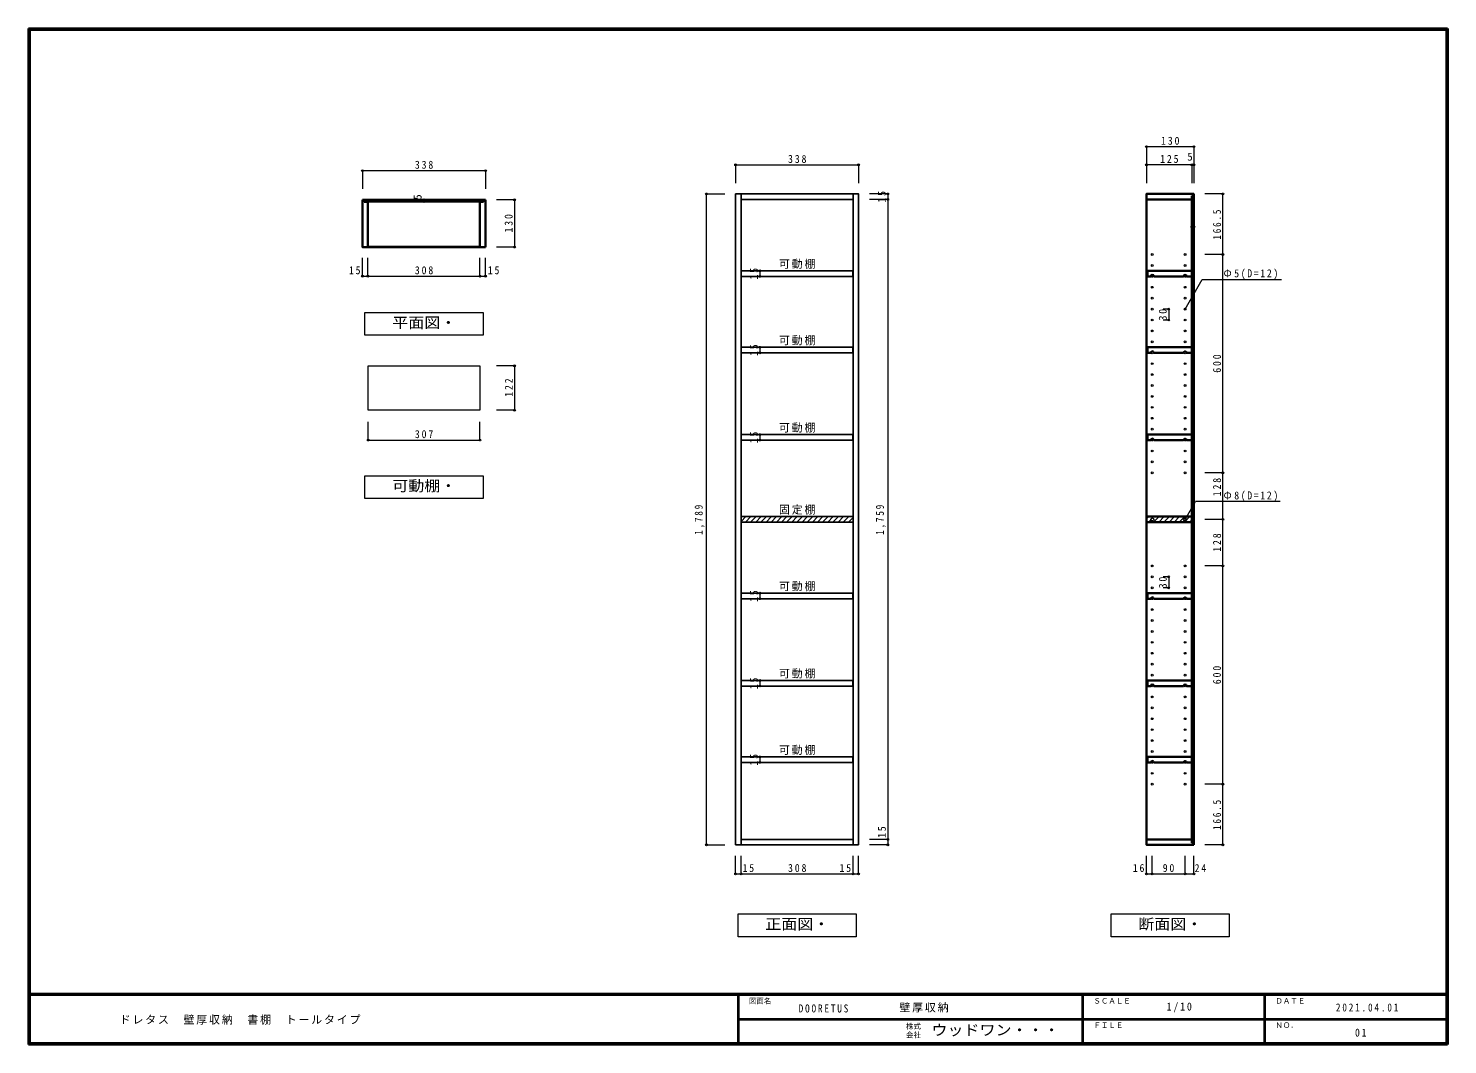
# Model space of a CAD drawing. Units: millimetres at full size, sheet at 1:10. Extents: x -1961 to 1939, y -1432 to 1361.
import ezdxf
from ezdxf.enums import TextEntityAlignment as Align

# ---------------------------------------------------------------- set-up
doc = ezdxf.new("R2010")
doc.units = ezdxf.units.MM
doc.header["$LTSCALE"] = 10
doc.header["$PDMODE"] = 32
doc.header["$PDSIZE"] = 5
for name, color, linetype, lineweight in [('0-1_本体', 2, 'Continuous', 35), ('0-4_棚', 2, 'Continuous', 35), ('0-5_ダボ', 7, 'Continuous', 18), ('0-A_文字', 7, 'Continuous', 18), ('0-B_寸法', 7, 'Continuous', 9), ('0-C_ハッチ', 4, 'Continuous', 9), ('F-1_枠', 6, 'Continuous', 40)]:
    doc.layers.add(name, color=color, linetype=linetype, lineweight=lineweight)
doc.layers.add('F-A_文字', color=7, linetype='Continuous')
doc.styles.add('ＭＳ ゴシック', font='')
doc.styles.get('ＭＳ ゴシック').set_extended_font_data('MS Gothic')

msp = doc.modelspace()

# ---------------------------------------------------------------- linework, layer by layer
at = {"layer": '0-1_本体', "color": 3, "lineweight": 25}
for p, q in [((-2.52, -882.98), (-2.52, 906.02)), ((305.48, 906.02), (305.48, -882.98)), ((-2.52, 891.02), (305.48, 891.02)), ((-1028.02, 762.02), (-720.02, 762.02)), ((305.48, -867.98), (-2.52, -867.98))]:
    msp.add_line(p, q, dxfattribs=at)
at = {"layer": '0-1_本体'}
for p, q in [((1236.48, 900.52), (1241.48, 900.52)), ((-1043.02, 890.02), (-1038.02, 890.02)), ((-1038.02, 890.02), (-1038.02, 884.02)), ((-1028.02, 884.02), (-1038.02, 884.02)), ((-1037.52, 885.02), (-710.52, 885.02)), ((-1028.02, 884.02), (-1028.02, 760.02)), ((-720.02, 884.02), (-710.02, 884.02)), ((-720.02, 884.02), (-720.02, 760.02)), ((-710.52, 885.02), (-710.52, 890.02)), ((-710.02, 890.02), (-710.02, 884.02)), ((-710.02, 890.02), (-705.02, 890.02)), ((-705.02, 760.02), (-705.02, 890.02)), ((1111.48, 891.02), (1236.48, 891.02)), ((-1028.02, 760.02), (-720.02, 760.02)), ((-705.02, 760.02), (-720.02, 760.02)), ((1236.48, -867.98), (1111.48, -867.98))]:
    msp.add_line(p, q, dxfattribs=at)
at = {"layer": '0-1_本体', "color": 3, "lineweight": 25}
msp.add_lwpolyline([(320.48, -882.98), (-17.52, -882.98), (-17.52, 906.02), (320.48, 906.02)], close=True, dxfattribs=at)
at = {"layer": '0-1_本体'}
msp.add_lwpolyline([(1241.48, -882.98), (1111.48, -882.98), (1111.48, 906.02), (1241.48, 906.02)], close=True, dxfattribs=at)
for points in [[(1236.48, 900.52), (1236.48, -877.48), (1241.48, -877.48)], [(-1043.02, 890.02), (-1043.02, 760.02), (-1028.02, 760.02)], [(-1037.52, 885.02), (-1037.52, 890.02), (-710.52, 890.02)]]:
    msp.add_lwpolyline(points, dxfattribs=at)
at = {"layer": '0-4_棚', "color": 3, "lineweight": 25}
for p, q in [((-2.02, 694.52), (-2.02, 679.52)), ((-2.02, 484.52), (-2.02, 469.52)), ((-2.02, 244.52), (-2.02, 229.52)), ((-2.52, 19.02), (-2.52, 4.02)), ((-2.02, -191.48), (-2.02, -206.48)), ((-2.02, -431.48), (-2.02, -446.48)), ((-2.02, -641.48), (-2.02, -656.48))]:
    msp.add_line(p, q, dxfattribs=at)
at = {"layer": '0-4_棚'}
for p, q in [((1114.48, 679.52), (1123.48, 679.52)), ((1131.48, 679.52), (1213.48, 679.52)), ((1221.48, 679.52), (1236.48, 679.52)), ((1114.48, 469.52), (1123.48, 469.52)), ((1131.48, 469.52), (1213.48, 469.52)), ((1221.48, 469.52), (1236.48, 469.52)), ((1114.48, 229.52), (1123.48, 229.52)), ((1131.48, 229.52), (1213.48, 229.52)), ((1221.48, 229.52), (1236.48, 229.52)), ((1114.48, -206.48), (1123.48, -206.48)), ((1131.48, -206.48), (1213.48, -206.48)), ((1221.48, -206.48), (1236.48, -206.48)), ((1114.48, -446.48), (1123.48, -446.48)), ((1131.48, -446.48), (1213.48, -446.48)), ((1221.48, -446.48), (1236.48, -446.48)), ((1114.48, -656.48), (1123.48, -656.48)), ((1131.48, -656.48), (1213.48, -656.48)), ((1221.48, -656.48), (1236.48, -656.48))]:
    msp.add_line(p, q, dxfattribs=at)
at = {"layer": '0-4_棚', "color": 7, "lineweight": 18}
for p, q in [((-1027.02, 433.52), (-720.02, 433.52)), ((-720.02, 433.52), (-720.02, 311.52))]:
    msp.add_line(p, q, dxfattribs=at)
at = {"layer": '0-4_棚', "color": 3, "lineweight": 25}
for points in [[(-2.02, 679.52), (304.98, 679.52), (304.98, 694.52), (-2.02, 694.52)], [(-2.02, 469.52), (304.98, 469.52), (304.98, 484.52), (-2.02, 484.52)], [(-2.02, 229.52), (304.98, 229.52), (304.98, 244.52), (-2.02, 244.52)], [(-2.52, 4.02), (305.48, 4.02), (305.48, 19.02), (-2.52, 19.02)], [(-2.02, -206.48), (304.98, -206.48), (304.98, -191.48), (-2.02, -191.48)], [(-2.02, -446.48), (304.98, -446.48), (304.98, -431.48), (-2.02, -431.48)], [(-2.02, -656.48), (304.98, -656.48), (304.98, -641.48), (-2.02, -641.48)]]:
    msp.add_lwpolyline(points, dxfattribs=at)
at = {"layer": '0-4_棚'}
for points in [[(1236.48, 679.52), (1236.48, 694.52), (1114.48, 694.52), (1114.48, 679.52)], [(1236.48, 469.52), (1236.48, 484.52), (1114.48, 484.52), (1114.48, 469.52)], [(1236.48, 229.52), (1236.48, 244.52), (1114.48, 244.52), (1114.48, 229.52)], [(1236.48, -206.48), (1236.48, -191.48), (1114.48, -191.48), (1114.48, -206.48)], [(1236.48, -446.48), (1236.48, -431.48), (1114.48, -431.48), (1114.48, -446.48)], [(1236.48, -656.48), (1236.48, -641.48), (1114.48, -641.48), (1114.48, -656.48)]]:
    msp.add_lwpolyline(points, dxfattribs=at)
at = {"layer": '0-4_棚', "color": 7, "lineweight": 18}
msp.add_lwpolyline([(-720.02, 311.52), (-1027.02, 311.52), (-1027.02, 433.52)], dxfattribs=at)
at = {"layer": '0-4_棚'}
msp.add_lwpolyline([(1236.48, 4.02), (1111.48, 4.02), (1111.48, 19.02), (1236.48, 19.02)], close=True, dxfattribs=at)
for centre in [(1127.48, 679.52), (1217.48, 679.52), (1127.48, 469.52), (1217.48, 469.52), (1127.48, 229.52), (1217.48, 229.52), (1127.48, -206.48), (1217.48, -206.48), (1127.48, -446.48), (1217.48, -446.48), (1127.48, -656.48), (1217.48, -656.48)]:
    msp.add_arc(centre, 4, 0, 180, dxfattribs=at)
at = {"layer": '0-5_ダボ'}
for centre, radius in [((1127.48, 739.52), 2.5), ((1217.48, 739.52), 2.5), ((1127.48, 709.52), 2.5), ((1217.48, 709.52), 2.5), ((1127.48, 679.52), 2.5), ((1217.48, 679.52), 2.5), ((1127.48, 649.52), 2.5), ((1217.48, 649.52), 2.5), ((1127.48, 619.52), 2.5), ((1127.48, 589.52), 2.5), ((1217.48, 619.52), 2.5), ((1217.48, 589.52), 2.5), ((1127.48, 559.52), 2.5), ((1217.48, 559.52), 2.5), ((1127.48, 529.52), 2.5), ((1217.48, 529.52), 2.5), ((1127.48, 499.52), 2.5), ((1127.48, 469.52), 2.5), ((1217.48, 499.52), 2.5), ((1217.48, 469.52), 2.5), ((1127.48, 439.52), 2.5), ((1217.48, 439.52), 2.5), ((1127.48, 409.52), 2.5), ((1217.48, 409.52), 2.5), ((1127.48, 379.52), 2.5), ((1127.48, 349.52), 2.5), ((1217.48, 379.52), 2.5), ((1217.48, 349.52), 2.5), ((1127.48, 319.52), 2.5), ((1217.48, 319.52), 2.5), ((1127.48, 289.52), 2.5), ((1217.48, 289.52), 2.5), ((1127.48, 259.52), 2.5), ((1217.48, 259.52), 2.5), ((1127.48, 229.52), 2.5), ((1127.48, 199.52), 2.5), ((1217.48, 229.52), 2.5), ((1217.48, 199.52), 2.5), ((1127.48, 169.52), 2.5), ((1217.48, 169.52), 2.5), ((1127.48, 139.52), 2.5), ((1217.48, 139.52), 2.5), ((1127.48, 11.52), 4), ((1217.48, 11.52), 4), ((1127.48, -116.48), 2.5), ((1217.48, -116.48), 2.5), ((1127.48, -146.48), 2.5), ((1217.48, -146.48), 2.5), ((1127.48, -176.48), 2.5), ((1217.48, -176.48), 2.5), ((1127.48, -206.48), 2.5), ((1127.48, -236.48), 2.5), ((1217.48, -206.48), 2.5), ((1217.48, -236.48), 2.5), ((1127.48, -266.48), 2.5), ((1217.48, -266.48), 2.5), ((1127.48, -296.48), 2.5), ((1217.48, -296.48), 2.5), ((1127.48, -326.48), 2.5), ((1217.48, -326.48), 2.5), ((1127.48, -356.48), 2.5), ((1127.48, -386.48), 2.5), ((1217.48, -356.48), 2.5), ((1217.48, -386.48), 2.5), ((1127.48, -416.48), 2.5), ((1217.48, -416.48), 2.5), ((1127.48, -446.48), 2.5), ((1217.48, -446.48), 2.5), ((1127.48, -476.48), 2.5), ((1127.48, -506.48), 2.5), ((1217.48, -476.48), 2.5), ((1217.48, -506.48), 2.5), ((1127.48, -536.48), 2.5), ((1217.48, -536.48), 2.5), ((1127.48, -566.48), 2.5), ((1217.48, -566.48), 2.5), ((1127.48, -596.48), 2.5), ((1127.48, -626.48), 2.5), ((1217.48, -596.48), 2.5), ((1217.48, -626.48), 2.5), ((1127.48, -656.48), 2.5), ((1217.48, -656.48), 2.5), ((1127.48, -686.48), 2.5), ((1217.48, -686.48), 2.5), ((1127.48, -716.48), 2.5), ((1217.48, -716.48), 2.5)]:
    msp.add_circle(centre, radius, dxfattribs=at)
at = {"layer": '0-A_文字'}
for p, q in [((-1036.02, 517.52), (-1036.02, 580.02)), ((-711.02, 517.52), (-1036.02, 517.52)), ((-1036.02, 69.02), (-1036.02, 131.52)), ((-711.02, 69.02), (-1036.02, 69.02)), ((-11.02, -1135.48), (-11.02, -1072.98)), ((-11.02, -1072.98), (313.98, -1072.98)), ((313.98, -1072.98), (313.98, -1135.48)), ((1013.98, -1135.48), (1013.98, -1072.98)), ((313.98, -1135.48), (-11.02, -1135.48)), ((1338.98, -1135.48), (1013.98, -1135.48))]:
    msp.add_line(p, q, dxfattribs=at)
for points in [[(-1036.02, 580.02), (-711.02, 580.02), (-711.02, 517.52)], [(-1036.02, 131.52), (-711.02, 131.52), (-711.02, 69.02)], [(1013.98, -1072.98), (1338.98, -1072.98), (1338.98, -1135.48)]]:
    msp.add_lwpolyline(points, dxfattribs=at)
at = {"layer": '0-B_寸法', "color": 4}
for p, q in [((1111.48, 1036.02), (1241.48, 1036.02)), ((1111.48, 1036.02), (1111.48, 936.02)), ((1241.48, 1036.02), (1241.48, 936.02)), ((-17.52, 986.02), (320.48, 986.02)), ((-17.52, 986.02), (-17.52, 936.02)), ((320.48, 986.02), (320.48, 936.02)), ((1236.48, 986.02), (1111.48, 986.02)), ((1241.48, 986.02), (1236.48, 986.02)), ((1236.48, 986.02), (1236.48, 936.02)), ((-705.02, 970.02), (-1043.02, 970.02)), ((-1043.02, 970.02), (-1043.02, 920.02)), ((-705.02, 970.02), (-705.02, 920.02)), ((-97.52, -882.98), (-97.52, 906.02)), ((-97.52, 906.02), (-47.52, 906.02)), ((400.48, 906.02), (350.48, 906.02)), ((400.48, 906.02), (400.48, 891.02)), ((1321.48, 906.02), (1271.48, 906.02)), ((1321.48, 739.52), (1321.48, 906.02)), ((-874.02, 890.02), (-874.02, 885.02)), ((-625.02, 890.02), (-675.02, 890.02)), ((-625.02, 890.02), (-625.02, 760.02)), ((400.48, 891.02), (350.48, 891.02)), ((400.48, 891.02), (400.48, -867.98)), ((1236.48, 816.02), (1236.48, 831.02)), ((1241.48, 816.02), (1241.48, 831.02)), ((1236.48, 816.02), (1241.48, 816.02)), ((-625.02, 760.02), (-675.02, 760.02)), ((-1043.02, 680.02), (-1043.02, 730.02)), ((-1028.02, 680.02), (-1028.02, 730.02)), ((-720.02, 680.02), (-720.02, 730.02)), ((-705.02, 680.02), (-705.02, 730.02)), ((1321.48, 739.52), (1271.48, 739.52)), ((1321.48, 139.52), (1321.48, 739.52)), ((-1043.02, 680.02), (-1027.52, 680.02)), ((-1027.52, 680.02), (-720.52, 680.02)), ((-720.52, 680.02), (-705.02, 680.02)), ((49.04, 694.52), (49.04, 679.52)), ((49.04, 694.52), (99.04, 694.52)), ((49.04, 679.52), (99.04, 679.52)), ((1217.48, 589.52), (1264.55, 671.04)), ((1264.55, 671.04), (1482.57, 671.04)), ((1172.48, 589.52), (1157.48, 589.52)), ((1172.48, 589.52), (1172.48, 559.52)), ((1172.48, 559.52), (1157.48, 559.52)), ((49.04, 484.52), (49.04, 469.52)), ((49.04, 484.52), (99.04, 484.52)), ((49.04, 469.52), (99.04, 469.52)), ((-625.02, 433.52), (-675.02, 433.52)), ((-625.02, 433.52), (-625.02, 311.52)), ((-1027.02, 229.52), (-1027.02, 279.52)), ((-720.02, 229.52), (-720.02, 279.52)), ((-625.02, 311.52), (-675.02, 311.52)), ((49.04, 244.52), (49.04, 229.52)), ((49.04, 244.52), (99.04, 244.52)), ((-1027.02, 229.52), (-720.02, 229.52)), ((49.04, 229.52), (99.04, 229.52)), ((1321.48, 139.52), (1271.48, 139.52)), ((1321.48, 11.52), (1321.48, 139.52)), ((1217.48, 11.52), (1245.83, 60.61)), ((1478.78, 60.61), (1245.83, 60.61)), ((1321.48, 11.52), (1271.48, 11.52)), ((1321.48, -116.48), (1321.48, 11.52)), ((1321.48, -116.48), (1271.48, -116.48)), ((1321.48, -716.48), (1321.48, -116.48)), ((1172.48, -146.48), (1157.48, -146.48)), ((1172.48, -146.48), (1172.48, -176.48)), ((49.04, -191.48), (49.04, -206.48)), ((49.04, -191.48), (99.04, -191.48)), ((1172.48, -176.48), (1157.48, -176.48)), ((49.04, -206.48), (99.04, -206.48)), ((49.04, -431.48), (49.04, -446.48)), ((49.04, -431.48), (99.04, -431.48)), ((49.04, -446.48), (99.04, -446.48)), ((49.04, -641.48), (49.04, -656.48)), ((49.04, -641.48), (99.04, -641.48)), ((49.04, -656.48), (99.04, -656.48)), ((1321.48, -716.48), (1271.48, -716.48)), ((1321.48, -882.98), (1321.48, -716.48)), ((-97.52, -882.98), (-47.52, -882.98)), ((400.48, -867.98), (350.48, -867.98)), ((400.48, -882.98), (350.48, -882.98)), ((400.48, -867.98), (400.48, -882.98)), ((1321.48, -882.98), (1271.48, -882.98)), ((-17.52, -962.98), (-17.52, -912.98)), ((-2.52, -962.98), (-2.52, -912.98)), ((305.48, -962.98), (305.48, -912.98)), ((320.48, -962.98), (320.48, -912.98)), ((1111.48, -962.98), (1111.48, -912.98)), ((1127.48, -962.98), (1127.48, -912.98)), ((1217.48, -962.98), (1217.48, -912.98)), ((1241.48, -962.98), (1241.48, -912.98)), ((-17.52, -962.98), (-2.52, -962.98)), ((-2.52, -962.98), (305.48, -962.98)), ((305.48, -962.98), (320.48, -962.98)), ((1111.48, -962.98), (1127.48, -962.98)), ((1127.48, -962.98), (1217.48, -962.98)), ((1217.48, -962.98), (1241.48, -962.98))]:
    msp.add_line(p, q, dxfattribs=at)
at = {"layer": '0-B_寸法'}
for p in [(1111.48, 1036.02), (1241.48, 1036.02), (-17.52, 986.02), (320.48, 986.02), (1111.48, 986.02), (1236.48, 986.02), (1241.48, 986.02), (-1043.02, 970.02), (-705.02, 970.02), (-97.52, 906.02), (400.48, 906.02), (1321.48, 906.02), (-874.02, 890.02), (-874.02, 885.02), (-625.02, 890.02), (400.48, 891.02), (1236.48, 816.02), (1241.48, 816.02), (-625.02, 760.02), (1321.48, 739.52), (-1043.02, 680.02), (-1028.02, 680.02), (-720.02, 680.02), (-705.02, 680.02), (49.04, 694.52), (49.04, 679.52), (1172.48, 589.52), (1172.48, 559.52), (49.04, 484.52), (49.04, 469.52), (-625.02, 433.52), (-625.02, 311.52), (49.04, 244.52), (-1027.02, 229.52), (-720.02, 229.52), (49.04, 229.52), (1321.48, 139.52), (1321.48, 11.52), (1321.48, -116.48), (1172.48, -146.48), (49.04, -191.48), (1172.48, -176.48), (49.04, -206.48), (49.04, -431.48), (49.04, -446.48), (49.04, -641.48), (49.04, -656.48), (1321.48, -716.48), (-97.52, -882.98), (400.48, -867.98), (400.48, -882.98), (1321.48, -882.98), (-17.52, -962.98), (-2.52, -962.98), (305.48, -962.98), (320.48, -962.98), (1111.48, -962.98), (1127.48, -962.98), (1217.48, -962.98), (1241.48, -962.98)]:
    msp.add_point(p, dxfattribs=at)
at = {"layer": '0-C_ハッチ'}
for p, q in [((-2.52, 6.15), (10.36, 19.02)), ((9.5, 4.02), (24.5, 19.02)), ((23.64, 4.02), (38.64, 19.02)), ((37.79, 4.02), (52.79, 19.02)), ((51.93, 4.02), (66.93, 19.02)), ((66.07, 4.02), (81.07, 19.02)), ((80.21, 4.02), (95.21, 19.02)), ((94.36, 4.02), (109.36, 19.02)), ((108.5, 4.02), (123.5, 19.02)), ((122.64, 4.02), (137.64, 19.02)), ((136.78, 4.02), (151.78, 19.02)), ((150.92, 4.02), (165.92, 19.02)), ((165.07, 4.02), (180.07, 19.02)), ((179.21, 4.02), (194.21, 19.02)), ((193.35, 4.02), (208.35, 19.02)), ((207.49, 4.02), (222.49, 19.02)), ((221.63, 4.02), (236.63, 19.02)), ((235.78, 4.02), (250.78, 19.02)), ((249.92, 4.02), (264.92, 19.02)), ((264.06, 4.02), (279.06, 19.02)), ((278.2, 4.02), (293.2, 19.02)), ((292.35, 4.02), (305.48, 17.16)), ((1111.48, 12.78), (1117.73, 19.02)), ((1116.87, 4.02), (1131.87, 19.02)), ((1131.01, 4.02), (1146.01, 19.02)), ((1145.15, 4.02), (1160.15, 19.02)), ((1159.3, 4.02), (1174.3, 19.02)), ((1173.44, 4.02), (1188.44, 19.02)), ((1187.58, 4.02), (1202.58, 19.02)), ((1201.72, 4.02), (1216.72, 19.02)), ((1215.86, 4.02), (1230.86, 19.02)), ((1230.01, 4.02), (1236.48, 10.5))]:
    msp.add_line(p, q, dxfattribs=at)
at = {"layer": 'F-1_枠'}
for p, q in [((-1961.02, 1361.15), (1938.98, 1361.15)), ((-1961.02, 1361.15), (-1961.02, -1432.19)), ((-1961.02, 1359.48), (1938.98, 1359.48)), ((-1961.02, 1357.81), (1938.98, 1357.81)), ((-1959.35, 1361.15), (-1959.35, -1432.19)), ((-1957.68, 1361.15), (-1957.68, -1432.19)), ((1935.65, 1361.15), (1935.65, -1432.19)), ((1937.32, 1361.15), (1937.32, -1432.19)), ((1938.98, 1361.15), (1938.98, -1432.19)), ((1938.98, -1293.85), (-1961.02, -1293.85)), ((1938.98, -1295.52), (-1961.02, -1295.52)), ((-11.02, -1295.52), (-11.02, -1428.85)), ((935.65, -1295.52), (935.65, -1428.85)), ((1435.65, -1295.52), (1435.65, -1428.85)), ((-11.02, -1362.19), (1935.65, -1362.19)), ((1938.98, -1428.85), (-1961.02, -1428.85)), ((1938.98, -1430.52), (-1961.02, -1430.52)), ((1938.98, -1432.19), (-1961.02, -1432.19))]:
    msp.add_line(p, q, dxfattribs=at)

# ---------------------------------------------------------------- texts
at = {"layer": '0-A_文字', "style": 'ＭＳ ゴシック', "width": 1.1}
for s, p in [('平面図・', (-961.02, 528.77)), ('可動棚・', (-961.02, 80.27)), ('正面図・', (63.98, -1124.23)), ('断面図・', (1088.98, -1124.23))]:
    msp.add_text(s, height=29.33, dxfattribs=at).set_placement(p, align=Align.BOTTOM_LEFT)
at = {"layer": '0-B_寸法', "style": 'ＭＳ ゴシック'}
for p in [(1223.52, 991.02), (1231.48, 821.02)]:
    msp.add_text('5', height=21.99, dxfattribs=at).set_placement(p, align=Align.BOTTOM_LEFT)
msp.add_text('5', height=21.99, rotation=90, dxfattribs=at).set_placement((-874.02, 890.02), align=Align.BOTTOM_LEFT)
at = {"layer": '0-B_寸法', "char_height": 21.99, "attachment_point": 7, "style": 'ＭＳ ゴシック'}
for s, insert in [('\\T1.38;\\W0.9;130', (1151.48, 1041.02)), ('\\T1.38;\\W0.9;338', (-899.02, 975.02)), ('\\T1.38;\\W0.9;338', (126.48, 991.02)), ('\\T1.38;\\W0.9;125', (1148.98, 991.02)), ('\\T1.36;\\W0.9;15', (-1080.15, 685.02)), ('\\T1.38;\\W0.9;308', (-899.02, 685.02)), ('\\T1.36;\\W0.9;15', (-698.47, 685.02)), ('\\T1.17;可動棚', (101.48, 700.02)), ('\\T1.33;\\W0.9;Ф5(D=12)', (1323.37, 671.04)), ('\\T1.17;可動棚', (101.48, 490.02)), ('\\T1.17;可動棚', (101.48, 250.02)), ('\\T1.38;\\W0.9;307', (-899.02, 234.52)), ('\\T1.33;\\W0.9;Ф8(D=12)', (1323.37, 60.61)), ('\\T1.17;固定棚', (101.48, 24.59)), ('\\T1.17;可動棚', (101.48, -185.98)), ('\\T1.17;可動棚', (101.48, -425.98)), ('\\T1.17;可動棚', (101.48, -635.98)), ('\\T1.38;\\W0.9;308', (126.48, -957.98)), ('\\T1.36;\\W0.9;16', (1073.97, -957.98)), ('\\T1.36;\\W0.9;90', (1156.23, -957.98)), ('\\T1.36;\\W0.9;15', (1.56, -957.98)), ('\\T1.36;\\W0.9;15', (267.98, -957.98)), ('\\T1.36;\\W0.9;24', (1243.8, -957.98))]:
    msp.add_mtext(s, dxfattribs=dict(at, insert=insert))
at = {"layer": '0-B_寸法', "char_height": 21.99, "attachment_point": 7, "rotation": 90, "style": 'ＭＳ ゴシック'}
for s, insert in [('\\T1.36;\\W0.9;15', (395.48, 882.27)), ('\\T1.38;\\W0.85;166.5', (1316.48, 780.27)), ('\\T1.38;\\W0.9;130', (-630.02, 800.02)), ('\\T1.36;\\W0.9;15', (44.04, 670.77)), ('\\T1.36;\\W0.9;30', (1167.48, 558.27)), ('\\T1.36;\\W0.9;15', (44.04, 460.77)), ('\\T1.38;\\W0.9;600', (1316.48, 414.52)), ('\\T1.38;\\W0.9;122', (-630.02, 348.52)), ('\\T1.36;\\W0.9;15', (44.04, 220.77)), ('\\T1.38;\\W0.9;128', (1316.48, 75.07)), ('\\T1.38;\\W0.85;1,789', (-102.52, -30.98)), ('\\T1.38;\\W0.85;1,759', (395.48, -30.98)), ('\\T1.38;\\W0.9;128', (1316.48, -77.48)), ('\\T1.36;\\W0.9;30', (1167.48, -177.73)), ('\\T1.36;\\W0.9;15', (44.04, -215.23)), ('\\T1.36;\\W0.9;15', (44.04, -455.23)), ('\\T1.38;\\W0.9;600', (1316.48, -441.48)), ('\\T1.36;\\W0.9;15', (44.04, -665.23)), ('\\T1.38;\\W0.85;166.5', (1316.48, -842.23)), ('\\T1.36;\\W0.9;15', (395.48, -863.88))]:
    msp.add_mtext(s, dxfattribs=dict(at, insert=insert))
at = {"layer": 'F-A_文字', "style": 'ＭＳ ゴシック'}
for s, p in [('図面名', (18.98, -1323.85)), ('ＳＣＡＬＥ', (965.65, -1323.85)), ('ＤＡＴＥ', (1465.65, -1323.85)), ('株式', (450.65, -1393.52)), ('会社', (450.65, -1417.52)), ('ＦＩＬＥ', (965.65, -1390.52)), ('ＮＯ．', (1465.65, -1390.52))]:
    msp.add_text(s, height=14.66, dxfattribs=at).set_placement(p, align=Align.BOTTOM_LEFT)
at = {"layer": 'F-A_文字', "style": 'ＭＳ ゴシック', "width": 1.1}
msp.add_text('ウッドワン・・・', height=29.33, dxfattribs=at).set_placement((520.65, -1415.52), align=Align.BOTTOM_LEFT)
at = {"layer": 'F-A_文字', "char_height": 21.99, "attachment_point": 7, "style": 'ＭＳ ゴシック'}
for s, insert in [('\\T1.39;\\W0.85;DOORETUS', (155.65, -1344.12)), ('\\T1.17;壁厚収納', (432.46, -1343.85)), ('\\T1.38;\\W0.9;1/10', (1166.9, -1343.85)), ('\\T1.39;\\W0.85;2021.04.01', (1631.9, -1341.35)), ('\\T1.17;ドレタス\u3000壁厚収納\u3000書棚\u3000トールタイプ', (-1710.2, -1377.19)), ('\\T1.36;\\W0.9;01', (1684.4, -1410.52))]:
    msp.add_mtext(s, dxfattribs=dict(at, insert=insert))

doc.saveas('drawing.dxf')
